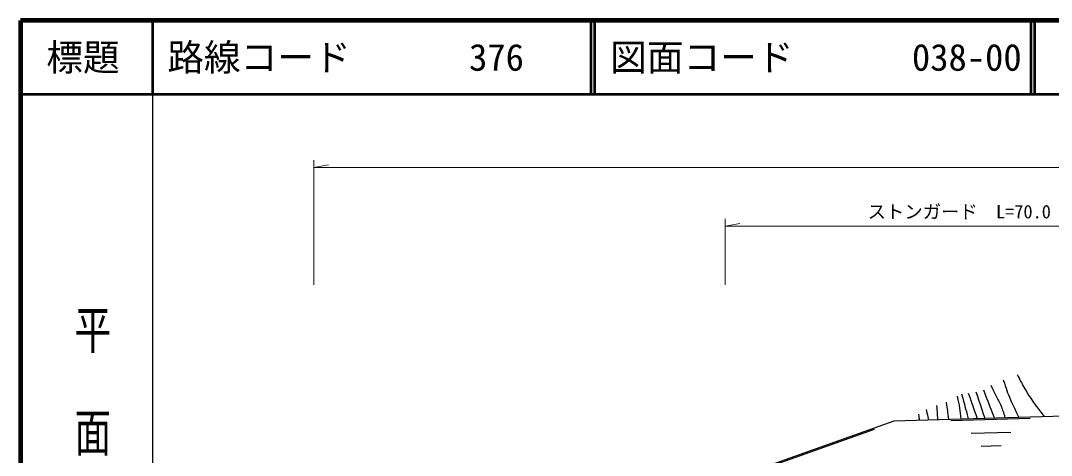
# Model space of a CAD drawing. Units: millimetres at full size, sheet at 1:1000; details may follow other scales. Extents: x 40000 to 680000, y 20000 to 380000.
# Drawn here: x 40000 to 180534, y 320758 to 380000 of the extents above; entities that cross this region are included whole.
import ezdxf
from ezdxf.enums import TextEntityAlignment as Align

# ---------------------------------------------------------------- set-up
doc = ezdxf.new("R2010")
doc.units = ezdxf.units.MM
doc.header["$LTSCALE"] = 1000
for name, color, linetype, lineweight in [('M-BGD', 7, 'Continuous', 25), ('M-STR-HTXT', 7, 'Continuous', 13), ('M-STR-STRC', 7, 'Continuous', 25), ('M-TTL', 2, 'Continuous', 140), ('M-TTL-BAND', 7, 'Continuous', 25), ('M-TTL-LINE', 7, 'Continuous', 50)]:
    doc.layers.add(name, color=color, linetype=linetype, lineweight=lineweight)
doc.layers.add('M-TTL-TXT', color=7, linetype='Continuous')
doc.styles.add('@ＭＳ ゴシック', font='')
doc.styles.add('ＭＳ ゴシック', font='')
doc.styles.get('@ＭＳ ゴシック').set_extended_font_data('@MS Gothic')
doc.styles.get('ＭＳ ゴシック').set_extended_font_data('MS Gothic')

msp = doc.modelspace()

# ---------------------------------------------------------------- linework, layer by layer
at = {"layer": 'M-BGD'}
for p, q in [((166824, 325500), (177633, 325812)), ((142248, 319302), (156415, 324332)), ((169579, 323776), (174983, 323933)), ((170982, 322014), (173684, 322092))]:
    msp.add_line(p, q, dxfattribs=at)
msp.add_lwpolyline([(235923, 330924), (229893, 329583), (221220, 337712), (203073, 338108), (185406, 326187), (159043, 325425), (139519, 318492), (123289, 303408), (117457, 291944), (117347, 290146), (121814, 291183), (126065, 291155)], dxfattribs=at)
for points, knots in [([(175886, 331801), (176278, 330967), (176418, 330729), (176791, 330059), (177723, 328385), (178193, 327862), (179573, 326019)], [0, 0, 0, 0, 1, 1, 1, 2, 2, 2, 2]), ([(174254, 325865), (174014, 326664), (173944, 326911), (173666, 327551), (173417, 328126), (173213, 328417), (172938, 328981), (172693, 329484), (172617, 329648), (172330, 330276)], [0, 0, 0, 0, 1, 1, 1, 2, 2, 2, 3, 3, 3, 3]), ([(173971, 331072), (174405, 329753), (174512, 329366), (174969, 328316), (175236, 327703), (175417, 327375), (175696, 326768), (175849, 326437), (175898, 326332), (176085, 325918)], [0, 0, 0, 0, 1, 1, 1, 2, 2, 2, 3, 3, 3, 3]), ([(167674, 328806), (167859, 328048), (167915, 327829), (168016, 327194), (168108, 326609), (168128, 326403), (168187, 325689)], [0, 0, 0, 0, 1, 1, 1, 2, 2, 2, 2])]:
    msp.add_open_spline(points, degree=3, knots=knots, dxfattribs=at)
for points in [[(168301, 329142), (168755, 327430), (168755, 327430), (169209, 325719)], [(169194, 329254), (169804, 327504), (169804, 327504), (170413, 325754)], [(171501, 325785), (170893, 327568), (170893, 327568), (170285, 329351)], [(171257, 329701), (172010, 327761), (172010, 327761), (172763, 325822)], [(164885, 327546), (164955, 326572), (164955, 326572), (165024, 325598)], [(166202, 328025), (166348, 326833), (166348, 326833), (166494, 325640)], [(162423, 326352), (162469, 325939), (162469, 325939), (162515, 325525)], [(163474, 326998), (163626, 326280), (163626, 326280), (163777, 325562)]]:
    msp.add_open_spline(points, degree=3, dxfattribs=at)
at = {"layer": 'M-STR-HTXT'}
for p, q in [((79969, 361000), (79969, 344000)), ((79969, 360000), (81969, 360350)), ((79969, 360000), (382269, 360000)), ((136036, 353000), (136036, 344000)), ((136036, 352000), (138036, 352350)), ((136036, 352000), (199913, 352000))]:
    msp.add_line(p, q, dxfattribs=at)
at = {"layer": 'M-STR-STRC'}
msp.add_arc((255351, 119349), 203000, 83.85545, 111.7192, dxfattribs=at)
at = {"layer": 'M-TTL'}
for p, q in [((40000, 380000), (40000, 20000)), ((680000, 380000), (40000, 380000))]:
    msp.add_line(p, q, dxfattribs=at)
at = {"layer": 'M-TTL-BAND'}
msp.add_line((58000, 370000), (58000, 20000), dxfattribs=at)
at = {"layer": 'M-TTL-LINE'}
for p, q in [((58000, 380000), (58000, 370000)), ((117750, 380000), (117750, 370000)), ((118250, 380000), (118250, 370000)), ((177750, 380000), (177750, 370000)), ((178250, 380000), (178250, 370000)), ((40000, 370000), (680000, 370000))]:
    msp.add_line(p, q, dxfattribs=at)

# ---------------------------------------------------------------- texts
at = {"layer": 'M-STR-HTXT', "style": 'ＭＳ ゴシック'}
msp.add_text('ストンガード\u3000L=70.0', height=1833, dxfattribs=at).set_placement((167974, 352500), align=Align.BOTTOM_CENTER)
at = {"layer": 'M-TTL-BAND', "style": '@ＭＳ ゴシック', "width": 1.4}
msp.add_text('平  面  図', height=3666, rotation=270, dxfattribs=at).set_placement((49777, 306475), align=Align.MIDDLE_RIGHT)
at = {"layer": 'M-TTL-TXT', "style": 'ＭＳ ゴシック'}
msp.add_text('標題', height=3666, dxfattribs=at).set_placement((48500, 375000), align=Align.MIDDLE_CENTER)
for s, p in [('路線コード', (60000, 375000)), ('376', (101142, 375000)), ('図面コード', (120380, 375000)), ('038-00', (161521, 375000))]:
    msp.add_text(s, height=3666, dxfattribs=at).set_placement(p, align=Align.MIDDLE_LEFT)

doc.saveas('drawing.dxf')
